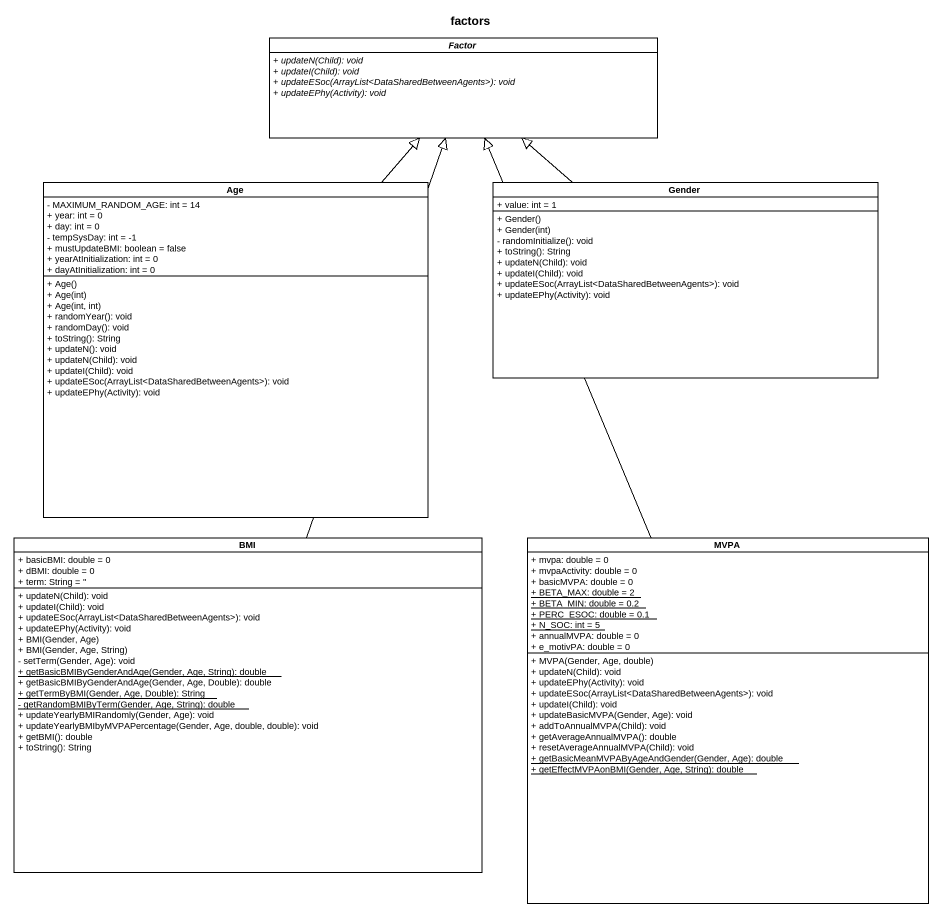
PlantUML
@startuml
title factors
hide circle
hide empty members
skinparam classAttributeIconSize 0
abstract class Factor {
  {abstract} + updateN(Child): void
  {abstract} + updateI(Child): void
  {abstract} + updateESoc(ArrayList<DataSharedBetweenAgents>): void
  {abstract} + updateEPhy(Activity): void
}
class Age {
  - MAXIMUM_RANDOM_AGE: int = 14
  + year: int = 0
  + day: int = 0
  - tempSysDay: int = -1
  + mustUpdateBMI: boolean = false
  + yearAtInitialization: int = 0
  + dayAtInitialization: int = 0
  + Age()
  + Age(int)
  + Age(int, int)
  + randomYear(): void
  + randomDay(): void
  + toString(): String
  + updateN(): void
  + updateN(Child): void
  + updateI(Child): void
  + updateESoc(ArrayList<DataSharedBetweenAgents>): void
  + updateEPhy(Activity): void
}
class Gender {
  + value: int = 1
  + Gender()
  + Gender(int)
  - randomInitialize(): void
  + toString(): String
  + updateN(Child): void
  + updateI(Child): void
  + updateESoc(ArrayList<DataSharedBetweenAgents>): void
  + updateEPhy(Activity): void
}
class BMI {
  + basicBMI: double = 0
  + dBMI: double = 0
  + term: String = ''
  + updateN(Child): void
  + updateI(Child): void
  + updateESoc(ArrayList<DataSharedBetweenAgents>): void
  + updateEPhy(Activity): void
  + BMI(Gender, Age)
  + BMI(Gender, Age, String)
  - setTerm(Gender, Age): void
  {static} + getBasicBMIByGenderAndAge(Gender, Age, String): double
  + getBasicBMIByGenderAndAge(Gender, Age, Double): double
  {static} + getTermByBMI(Gender, Age, Double): String
  {static} - getRandomBMIByTerm(Gender, Age, String): double
  + updateYearlyBMIRandomly(Gender, Age): void
  + updateYearlyBMIbyMVPAPercentage(Gender, Age, double, double): void
  + getBMI(): double
  + toString(): String
}
class MVPA {
  + mvpa: double = 0
  + mvpaActivity: double = 0
  + basicMVPA: double = 0
  {static} + BETA_MAX: double = 2
  {static} + BETA_MIN: double = 0.2
  {static} + PERC_ESOC: double = 0.1
  {static} + N_SOC: int = 5
  + annualMVPA: double = 0
  + e_motivPA: double = 0
  + MVPA(Gender, Age, double)
  + updateN(Child): void
  + updateEPhy(Activity): void
  + updateESoc(ArrayList<DataSharedBetweenAgents>): void
  + updateI(Child): void
  + updateBasicMVPA(Gender, Age): void
  + addToAnnualMVPA(Child): void
  + getAverageAnnualMVPA(): double
  + resetAverageAnnualMVPA(Child): void
  {static} + getBasicMeanMVPAByAgeAndGender(Gender, Age): double
  {static} + getEffectMVPAonBMI(Gender, Age, String): double
}
Age -up-|> Factor
Gender -up-|> Factor
BMI -up-|> Factor
MVPA -up-|> Factor
@enduml
